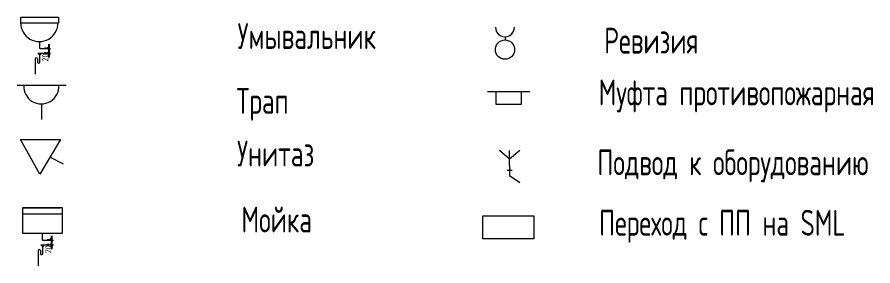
# Model space of a CAD drawing. Header units: millimetres. Extents: x -8689834 to 9419935, y -370377 to 166066.
# Drawn here: x -332373 to -322407, y -84320 to -81427 of the extents above; entities that cross this region are included whole.
import ezdxf

# ---------------------------------------------------------------- set-up
doc = ezdxf.new("R2010")
doc.units = ezdxf.units.MM
doc.header["$MEASUREMENT"] = 0
doc.layers.get('0').update_dxf_attribs({"color": 250, "lineweight": 9})
for name, color, linetype in [('PDF __ВК-В1', 5, 'Continuous'), ('PDF __ВК-переход с ПП на  SML', 3, 'Continuous'), ('PDF __ВК-противопожарные муфты', 1, 'Continuous'), ('PDF __Санпр', 7, 'Continuous'), ('PDF __Сантехника', 7, 'Continuous'), ('PDF _TEKSTBK', 7, 'Continuous'), ('АР_Кровля дорожки', 245, 'Continuous')]:
    doc.layers.add(name, color=color, linetype=linetype)
doc.layers.add('PDF __ВК-К1', color=7, linetype='Continuous', true_color=0xb80000)
doc.layers.add('ВК_канализация', color=32, linetype='Continuous', lineweight=30)
doc.styles.add('ISOCPEUR', font='isocpeur.ttf', dxfattribs={"width": 0.7})
doc.styles.add('ГОСТ М100', font='ARIALN.TTF')
doc.dimstyles.new('ISO-25', dxfattribs={"dimtxt": 70, "dimasz": 30, "dimexe": 50, "dimexo": 50, "dimgap": 5, "dimtad": 1, "dimdec": 0, "dimdsep": 46, "dimtxsty": 'ГОСТ М100', "dimblk": 'OBLIQUE', "dimcen": 30, "dimdle": 50, "dimadec": 0, "dimazin": 0, "dimtfac": 1, "dimtdec": 0, "dimtmove": 1, "dimatfit": 3, "dimldrblk": 'OBLIQUE', "dimfxl": 1, "dimarcsym": 0})

# ---------------------------------------------------------------- blocks, each defined once
blk = doc.blocks.new('_Oblique')
at = {"color": 0, "linetype": 'ByBlock', "lineweight": -2}
blk.add_line((-0.5, -0.5), (0.5, 0.5), dxfattribs=at)
blk = doc.blocks.new('*D3423')
at = {"layer": 'АР_Кровля дорожки', "color": 0, "lineweight": -2, "ltscale": 500, "transparency": 16777216}
for p, q in [((-331971.9, -83971.4), (-331971.9, -84127.3)), ((-332000.9, -84021.4), (-332021.9, -84021.4)), ((-332000.9, -84077.3), (-332021.9, -84077.3))]:
    blk.add_line(p, q, dxfattribs=at)
at = {"layer": 'АР_Кровля дорожки', "color": 0, "lineweight": -2, "ltscale": 500, "transparency": 16777216, "xscale": 30, "yscale": 30, "zscale": 30}
for p, rotation in [((-331971.9, -84021.4), 90), ((-331971.9, -84077.3), 270)]:
    blk.add_blockref('_Oblique', p, dxfattribs=dict(at, rotation=rotation))
at = {"layer": 'АР_Кровля дорожки', "color": 0, "lineweight": 13, "ltscale": 500, "transparency": 16777216, "insert": (-332011.9, -84127.3), "char_height": 70, "attachment_point": 5, "rotation": 90, "style": 'ГОСТ М100'}
blk.add_mtext('{\\fГОСТ тип А|b0|i0|c0|p34;20}', dxfattribs=at)
blk = doc.blocks.new('*D3424')
at = {"layer": 'АР_Кровля дорожки', "color": 0, "lineweight": -2, "ltscale": 500, "transparency": 16777216}
for p, q in [((-332034.5, -81791.5), (-332055.5, -81791.5)), ((-332005.5, -81741.5), (-332005.5, -81897.4)), ((-332034.5, -81847.4), (-332055.5, -81847.4))]:
    blk.add_line(p, q, dxfattribs=at)
at = {"layer": 'АР_Кровля дорожки', "color": 0, "lineweight": -2, "ltscale": 500, "transparency": 16777216, "xscale": 30, "yscale": 30, "zscale": 30}
for p, rotation in [((-332005.5, -81791.5), 90), ((-332005.5, -81847.4), 270)]:
    blk.add_blockref('_Oblique', p, dxfattribs=dict(at, rotation=rotation))
at = {"layer": 'АР_Кровля дорожки', "color": 0, "lineweight": 13, "ltscale": 500, "transparency": 16777216, "insert": (-332045.5, -81897.4), "char_height": 70, "attachment_point": 5, "rotation": 90, "style": 'ГОСТ М100'}
blk.add_mtext('{\\fГОСТ тип А|b0|i0|c0|p34;20}', dxfattribs=at)

msp = doc.modelspace()

# ---------------------------------------------------------------- linework, layer by layer
at = {"layer": 'PDF __ВК-В1', "color": 30, "lineweight": 13, "true_color": 0xf26722}
msp.add_lwpolyline([(-326638.5, -83079.5), (-326638.5, -82977.8)], dxfattribs=at)
at = {"layer": 'PDF __ВК-К1', "color": 30, "lineweight": 13, "true_color": 0xf26722}
for points in [[(-332110.3, -81791.5), (-332110.3, -81711)], [(-326689.8, -81655.2), (-326689.8, -81693.2)], [(-326666.1, -83206.5), (-326608.2, -83206.5)], [(-326638.5, -83151.3), (-326638.5, -83270)], [(-326638.5, -83270), (-326517.7, -83348.8)], [(-332076.8, -84021.4), (-332076.8, -83941)]]:
    msp.add_lwpolyline(points, dxfattribs=at)
msp.add_circle((-326691.9, -81805.4), 112.2, dxfattribs=at)
msp.add_arc((-326691.9, -81543), 112.2, 179.99999, 0.00001, dxfattribs=at)
at = {"layer": 'PDF __ВК-переход с ПП на  SML', "lineweight": 13}
msp.add_lwpolyline([(-326950.1, -83740.3), (-326357.4, -83740.3), (-326357.4, -84007), (-326950.1, -84007)], close=True, dxfattribs=at)
at = {"layer": 'PDF __ВК-противопожарные муфты', "lineweight": 13}
for points in [[(-326896.1, -82292.9), (-326646.4, -82292.9), (-326400.8, -82292.9)], [(-326798.7, -82292.9), (-326798.7, -82441), (-326498.2, -82441), (-326498.2, -82292.9)]]:
    msp.add_lwpolyline(points, dxfattribs=at)
at = {"layer": 'PDF __Санпр', "lineweight": 13}
for points in [[(-332328.4, -81495.2), (-332328.4, -81427.5), (-331892.4, -81427.5), (-331892.4, -81495.2)], [(-332328.4, -81495.2), (-331892.4, -81495.2)], [(-332309.6, -83644.7), (-332309.6, -83941), (-331844, -83941), (-331844, -83644.7), (-332309.6, -83644.7), (-331873.6, -83644.7)], [(-332309.6, -83716.6), (-331844, -83716.6)]]:
    msp.add_lwpolyline(points, dxfattribs=at)
msp.add_arc((-332114.6, -81493.1), 218, 179.99999, 0.00001, dxfattribs=at)
at = {"layer": 'PDF __Сантехника', "color": 30, "lineweight": 13, "true_color": 0xf26722}
for points in [[(-332373.4, -82220.6), (-331801.9, -82220.6)], [(-332089.8, -82436.5), (-332089.8, -82618.5)]]:
    msp.add_lwpolyline(points, dxfattribs=at)
at = {"layer": 'PDF __Сантехника', "lineweight": 13}
msp.add_lwpolyline([(-332107, -83254.7), (-332335.6, -82852.5), (-331870, -82852.5)], close=True, dxfattribs=at)
for points in [[(-326638.5, -83151.3), (-326638.5, -83079.5), (-326754.5, -82977.4)], [(-326519.8, -82977.4), (-326638.5, -83079.5)], [(-331988.5, -83055.7), (-331836.1, -83131.9)]]:
    msp.add_lwpolyline(points, dxfattribs=at)
at = {"layer": 'PDF __Сантехника', "color": 3, "lineweight": 13}
msp.add_arc((-332091.9, -82231.2), 205.3, 177.4347, 2.5653, dxfattribs=at)
at = {"layer": 'PDF _TEKSTBK', "lineweight": 13}
for points in [[(-332109.1, -81868.4), (-332130.2, -81847.4)], [(-332075.6, -84098.4), (-332096.6, -84077.3)]]:
    msp.add_lwpolyline(points, dxfattribs=at)
at = {"layer": 'PDF _TEKSTBK', "color": 30, "lineweight": 13, "true_color": 0xf26722}
for points in [[(-332109.2, -81950.8), (-332109.1, -81868.4), (-332109.1, -81868.4)], [(-332075.7, -84180.7), (-332075.6, -84098.4), (-332075.6, -84098.4)]]:
    msp.add_lwpolyline(points, dxfattribs=at)
for centre, start, end in [((-332149.9, -81914), 4.41024, 173.3803), ((-332122.8, -81948.6), 186.00543, 350.95979), ((-332116.4, -84143.9), 4.41024, 173.3803), ((-332089.2, -84178.5), 186.00543, 350.95979)]:
    msp.add_arc(centre, 13.7, start, end, dxfattribs=at)
at = {"layer": 'АР_Кровля дорожки', "color": 7, "lineweight": 13, "ltscale": 500}
for points in [[(-332110.3, -81791.5), (-331984.5, -81791.5)], [(-332130.2, -81847.4), (-331984.5, -81847.4)], [(-332109.1, -81868.4), (-332087.4, -81847.4)], [(-332096.6, -84077.3), (-331950.9, -84077.3)], [(-332076.8, -84021.4), (-331950.9, -84021.4)], [(-332075.6, -84098.3), (-332053.9, -84077.3)]]:
    msp.add_lwpolyline(points, dxfattribs=at)
at = {"layer": 'АР_Кровля дорожки', "color": 30, "lineweight": 13, "ltscale": 500, "true_color": 0xf26722}
for points in [[(-332163.5, -81912.4), (-332163.5, -82090.3)], [(-332136.3, -81913), (-332136.4, -81950)], [(-332129.9, -84142.4), (-332130, -84320.2)], [(-332102.8, -84142.9), (-332102.9, -84180)]]:
    msp.add_lwpolyline(points, dxfattribs=at)

# ---------------------------------------------------------------- texts
at = {"layer": 'ВК_канализация', "color": 18, "lineweight": 13, "ltscale": 100, "true_color": 0x000000, "char_height": 300, "width": 8368.311, "attachment_point": 4, "style": 'ISOCPEUR'}
for s, insert in [('Умывальник', (-329806.1, -81647.1)), ('Ревизия', (-325536.8, -81701.3)), ('Муфта противопожарная', (-325601.2, -82344.3)), ('Трап', (-329818.1, -82442.2)), ('Унитаз', (-329811.6, -83014.3)), ('Подвод к оборудованию', (-325616, -83157.1)), ('Мойка', (-329761.2, -83782)), ('Переход с ПП на SML', (-325596.4, -83860))]:
    msp.add_mtext(s, dxfattribs=dict(at, insert=insert))

# ---------------------------------------------------------------- dimensions: what is measured, and where the dimension line sits
at = {"layer": 'АР_Кровля дорожки', "color": 7, "lineweight": 13, "ltscale": 500}
for base, p1, p2, picture, middle in [((-332005.5, -81847.4), (-331984.5, -81791.5), (-331984.5, -81847.4), '*D3424', (-332005.5, -81897.4)), ((-331971.9, -84077.3), (-331950.9, -84021.4), (-331950.9, -84077.3), '*D3423', (-331971.9, -84127.3))]:
    dim = msp.add_linear_dim(base=base, p1=p1, p2=p2, angle=90, text='{\\fГОСТ тип А|b0|i0|c0|p34;20}', dimstyle='ISO-25', dxfattribs=at)
    dim.commit()
    dim.dimension.update_dxf_attribs({"geometry": picture, "text_midpoint": middle, "dimtype": 160})

doc.saveas('drawing.dxf')
